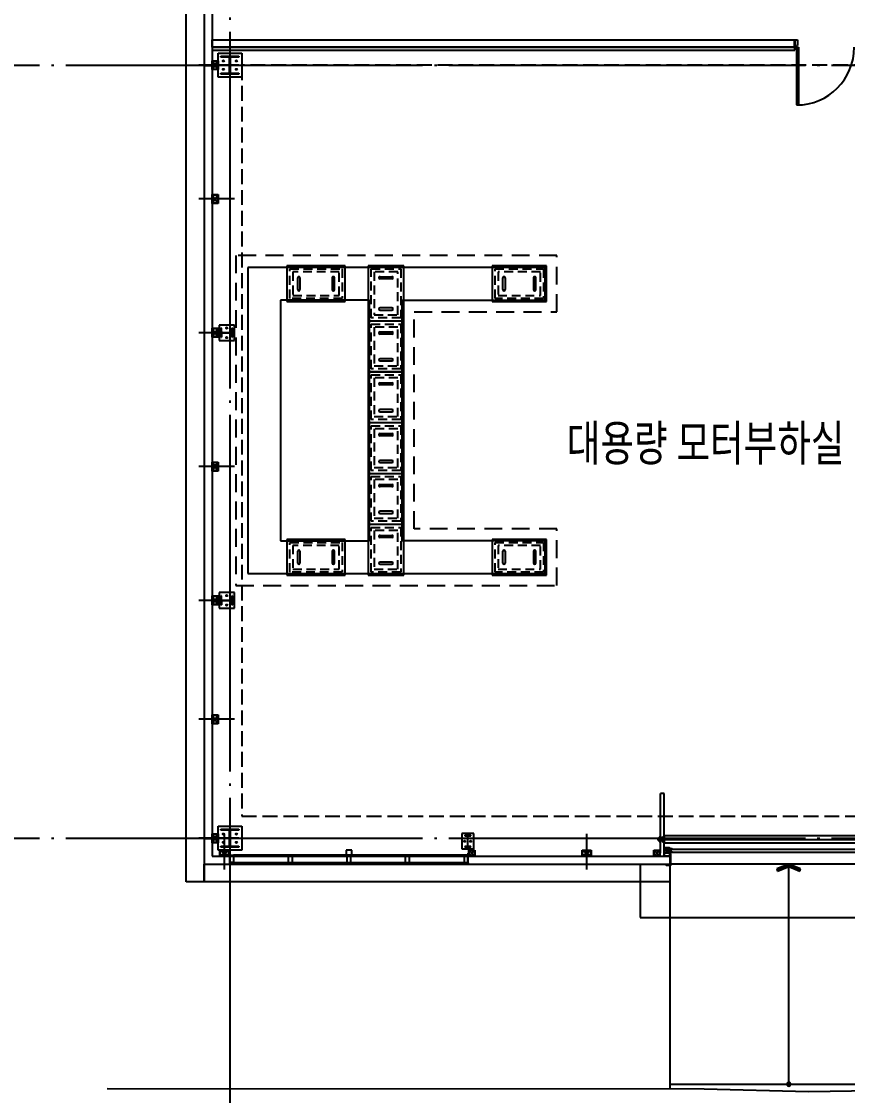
# Model space of a CAD drawing. Header units: millimetres. Extents: x -168200 to 672800, y -7409 to 118800.
# Drawn here: x 37994 to 51888, y 38573 to 56634 of the extents above; entities that cross this region are included whole.
import ezdxf
from ezdxf.enums import TextEntityAlignment as Align

# ---------------------------------------------------------------- set-up
doc = ezdxf.new("R2010")
doc.units = ezdxf.units.MM
doc.header["$LTSCALE"] = 200
for name, pattern in [('CEN-GAUN', [32.2, 30, -1, 0.2, -1]), ('CENTER', [50.8, 31.75, -6.35, 6.35, -6.35]), ('DASH', [0.35, 0.25, -0.1]), ('HID', [2.3, 1.5, -0.8]), ('HIDDEN', [0.375, 0.25, -0.125])]:
    doc.linetypes.add(name, pattern=pattern)
for name, color, linetype in [('1 BA', 9, 'Continuous'), ('1 CEN', 15, 'CEN-GAUN'), ('1 RM', 8, 'Continuous')]:
    doc.layers.add(name, color=color, linetype=linetype)
doc.styles.add('스타일1', font='malgun.ttf')

msp = doc.modelspace()

# ---------------------------------------------------------------- linework, layer by layer
at = {"layer": '1 BA'}
for p, q in [((41200, 86200), (41200, 42600)), ((40765, 42165.2), (40765, 69400)), ((41065, 69400), (41065, 42165.2)), ((41065, 60150), (41065, 42465)), ((41200, 60150), (41200, 42600)), ((41200, 56200), (41200, 56325)), ((41200, 56325), (51000, 56325)), ((41200, 56262.5), (41204, 56262.5)), ((41204, 56262.5), (41200, 56262.5)), ((51000, 56200), (41200, 56200)), ((50996, 56321), (41204, 56321)), ((41204, 56321), (41204, 56262.5)), ((41204, 56262.5), (41204, 56204)), ((41204, 56204), (50996, 56204)), ((50996, 56204), (50996, 56321)), ((51000, 56325), (51000, 56200)), ((51000, 56325), (51045, 56325)), ((51000, 56200), (51000, 56325)), ((51030, 56200), (51000, 56200)), ((51000, 56150), (51000, 56200)), ((51045, 56230), (51030, 56230)), ((51030, 56230), (51030, 56200)), ((51030, 56200), (51030, 55230)), ((51030, 56200), (51065, 56200)), ((51045, 56325), (51045, 56325)), ((51045, 56325), (51045, 56325)), ((51045, 56325), (51045, 56230)), ((51065, 56200), (51065, 55230)), ((41200, 56150), (51000, 56150)), ((41300, 56100), (41700, 56100)), ((41300, 55700), (41300, 56100)), ((41350, 56035), (41350, 56050)), ((41350, 56050), (41650, 56050)), ((41477, 56035), (41350, 56035)), ((41495, 55783), (41495, 56017)), ((41505, 56017), (41505, 55783)), ((41650, 56035), (41523, 56035)), ((41650, 56050), (41650, 56035)), ((41700, 56100), (41700, 55700)), ((41575, 55900), (40975, 55900)), ((41565, 55900), (40975, 55900)), ((41065, 55907.5), (41200, 55907.5)), ((41065, 55892.5), (41200, 55892.5)), ((41200, 55975), (41300, 55975)), ((41200, 55825), (41200, 55975)), ((41300, 55825), (41200, 55825)), ((41204, 55829), (41296, 55971)), ((41204, 55971), (41296, 55829)), ((41204, 55971), (41296, 55971)), ((41204, 55829), (41204, 55971)), ((41296, 55829), (41204, 55829)), ((41296, 55971), (41296, 55829)), ((41300, 55975), (41300, 55825)), ((41350, 55906), (41495, 55906)), ((41350, 55894), (41350, 55906)), ((41495, 55894), (41350, 55894)), ((41495, 55906), (41495, 55894)), ((41505, 55906), (41650, 55906)), ((41505, 55894), (41505, 55906)), ((41650, 55894), (41505, 55894)), ((41650, 55906), (41650, 55894)), ((41700, 55700), (41300, 55700)), ((41350, 55750), (41350, 55765)), ((41350, 55765), (41477, 55765)), ((41650, 55750), (41350, 55750)), ((41523, 55765), (41650, 55765)), ((41650, 55765), (41650, 55750)), ((51065, 55230), (51030, 55230)), ((41575, 53650), (40975, 53650)), ((41200, 53725), (41300, 53725)), ((41200, 53575), (41200, 53725)), ((41204, 53579), (41296, 53721)), ((41204, 53721), (41296, 53579)), ((41204, 53721), (41296, 53721)), ((41204, 53579), (41204, 53721)), ((41296, 53721), (41296, 53579)), ((41300, 53725), (41300, 53575)), ((41300, 53575), (41200, 53575)), ((41296, 53579), (41204, 53579)), ((46800, 52500), (41800, 52500)), ((41800, 52500), (41800, 47350)), ((43440, 52525), (42460, 52525)), ((42460, 52525), (42460, 51925)), ((43440, 51925), (43440, 52525)), ((43825, 52525), (43825, 51600)), ((44425, 52525), (43825, 52525)), ((44425, 51600), (44425, 52525)), ((46825, 52525), (45910, 52525)), ((45910, 52525), (45910, 51925)), ((46800, 51950), (46800, 52500)), ((46825, 51925), (46825, 52525)), ((42642, 52125), (42642, 52325)), ((42678, 52325), (42678, 52125)), ((43222, 52325), (43222, 52125)), ((43258, 52125), (43258, 52325)), ((44025, 52343), (44225, 52343)), ((44225, 52307), (44025, 52307)), ((46092, 52125), (46092, 52325)), ((46128, 52325), (46128, 52125)), ((46607, 52325), (46607, 52125)), ((46643, 52125), (46643, 52325)), ((43850, 51950), (42350, 51950)), ((42350, 51950), (42350, 47900)), ((42460, 51925), (43440, 51925)), ((43850, 47900), (43850, 51950)), ((44400, 47900), (44400, 51950)), ((44400, 51950), (46800, 51950)), ((45910, 51925), (46825, 51925)), ((44225, 51818), (44025, 51818)), ((44025, 51782), (44225, 51782)), ((41200, 51475), (41300, 51475)), ((41200, 51325), (41200, 51475)), ((41300, 51475), (41300, 51325)), ((41577, 51530), (41317, 51530)), ((41317, 51530), (41317, 51270)), ((41359, 51475), (41350, 51475)), ((41350, 51475), (41350, 51325)), ((41359, 51416), (41359, 51475)), ((41535, 51416), (41535, 51475)), ((41544, 51475), (41535, 51475)), ((41544, 51325), (41544, 51475)), ((41577, 51270), (41577, 51530)), ((43825, 51600), (44425, 51600)), ((43825, 51595), (43825, 50745)), ((44425, 51595), (43825, 51595)), ((44425, 50745), (44425, 51595)), ((41575, 51400), (40975, 51400)), ((41300, 51325), (41200, 51325)), ((41204, 51329), (41296, 51471)), ((41204, 51471), (41296, 51329)), ((41204, 51471), (41296, 51471)), ((41204, 51329), (41204, 51471)), ((41296, 51329), (41204, 51329)), ((41296, 51471), (41296, 51329)), ((41350, 51325), (41359, 51325)), ((41359, 51384), (41359, 51325)), ((41372, 51403), (41522, 51403)), ((41372, 51397), (41522, 51397)), ((41535, 51384), (41535, 51325)), ((41535, 51325), (41544, 51325)), ((44025, 51413), (44225, 51413)), ((44225, 51377), (44025, 51377)), ((41317, 51270), (41577, 51270)), ((44225, 50963), (44025, 50963)), ((44025, 50927), (44225, 50927)), ((43825, 50745), (44425, 50745)), ((43825, 50740), (43825, 49890)), ((44425, 50740), (43825, 50740)), ((44425, 49890), (44425, 50740)), ((44025, 50558), (44225, 50558)), ((44225, 50522), (44025, 50522)), ((44225, 50108), (44025, 50108)), ((44025, 50072), (44225, 50072)), ((43825, 49890), (44425, 49890)), ((43825, 49885), (43825, 49035)), ((44425, 49885), (43825, 49885)), ((44425, 49035), (44425, 49885)), ((44025, 49703), (44225, 49703)), ((44225, 49667), (44025, 49667)), ((41575, 49150), (40975, 49150)), ((41200, 49225), (41300, 49225)), ((41200, 49075), (41200, 49225)), ((41204, 49079), (41296, 49221)), ((41204, 49221), (41296, 49079)), ((41204, 49221), (41296, 49221)), ((41204, 49079), (41204, 49221)), ((41296, 49221), (41296, 49079)), ((41300, 49225), (41300, 49075)), ((44225, 49253), (44025, 49253)), ((44025, 49217), (44225, 49217)), ((41300, 49075), (41200, 49075)), ((41296, 49079), (41204, 49079)), ((43825, 49035), (44425, 49035)), ((43825, 49030), (43825, 48180)), ((44425, 49030), (43825, 49030)), ((44425, 48180), (44425, 49030)), ((44025, 48848), (44225, 48848)), ((44225, 48812), (44025, 48812)), ((44225, 48398), (44025, 48398)), ((44025, 48362), (44225, 48362)), ((43825, 48180), (44425, 48180)), ((43825, 48175), (43825, 47325)), ((44425, 48175), (43825, 48175)), ((44425, 47325), (44425, 48175)), ((42350, 47900), (43850, 47900)), ((43440, 47925), (42460, 47925)), ((42460, 47925), (42460, 47325)), ((43440, 47325), (43440, 47925)), ((44025, 47993), (44225, 47993)), ((44225, 47957), (44025, 47957)), ((46800, 47900), (44400, 47900)), ((46825, 47925), (45910, 47925)), ((45910, 47925), (45910, 47325)), ((46800, 47350), (46800, 47900)), ((46825, 47325), (46825, 47925)), ((42642, 47525), (42642, 47725)), ((42678, 47725), (42678, 47525)), ((43222, 47725), (43222, 47525)), ((43258, 47525), (43258, 47725)), ((46092, 47525), (46092, 47725)), ((46128, 47725), (46128, 47525)), ((46607, 47725), (46607, 47525)), ((46643, 47525), (46643, 47725)), ((44225, 47543), (44025, 47543)), ((44025, 47507), (44225, 47507)), ((41800, 47350), (46800, 47350)), ((42460, 47325), (43440, 47325)), ((43825, 47325), (44425, 47325)), ((45910, 47325), (46825, 47325)), ((41200, 46975), (41300, 46975)), ((41200, 46825), (41200, 46975)), ((41204, 46829), (41296, 46971)), ((41204, 46971), (41296, 46829)), ((41204, 46971), (41296, 46971)), ((41204, 46829), (41204, 46971)), ((41296, 46971), (41296, 46829)), ((41300, 46975), (41300, 46825)), ((41577, 47030), (41317, 47030)), ((41317, 47030), (41317, 46770)), ((41359, 46975), (41350, 46975)), ((41350, 46975), (41350, 46825)), ((41359, 46916), (41359, 46975)), ((41535, 46916), (41535, 46975)), ((41544, 46975), (41535, 46975)), ((41544, 46825), (41544, 46975)), ((41577, 46770), (41577, 47030)), ((41575, 46900), (40975, 46900)), ((41300, 46825), (41200, 46825)), ((41296, 46829), (41204, 46829)), ((41350, 46825), (41359, 46825)), ((41359, 46884), (41359, 46825)), ((41372, 46903), (41522, 46903)), ((41372, 46897), (41522, 46897)), ((41535, 46884), (41535, 46825)), ((41535, 46825), (41544, 46825)), ((41317, 46770), (41577, 46770)), ((41200, 44975), (41300, 44975)), ((41200, 44825), (41200, 44975)), ((41300, 44975), (41300, 44825)), ((41575, 44900), (40975, 44900)), ((41300, 44825), (41200, 44825)), ((41204, 44829), (41296, 44971)), ((41204, 44971), (41296, 44829)), ((41204, 44971), (41296, 44971)), ((41204, 44829), (41204, 44971)), ((41296, 44829), (41204, 44829)), ((41296, 44971), (41296, 44829)), ((41300, 43100), (41700, 43100)), ((41300, 42700), (41300, 43100)), ((41350, 43035), (41350, 43050)), ((41350, 43050), (41650, 43050)), ((41477, 43035), (41350, 43035)), ((41495, 42783), (41495, 43017)), ((41505, 43017), (41505, 42783)), ((41650, 43035), (41523, 43035)), ((41650, 43050), (41650, 43035)), ((41700, 43100), (41700, 42700)), ((41575, 42900), (40975, 42900)), ((41565, 42900), (40975, 42900)), ((41065, 42907.5), (41200, 42907.5)), ((41065, 42892.5), (41200, 42892.5)), ((41200, 42975), (41300, 42975)), ((41200, 42825), (41200, 42975)), ((41300, 42825), (41200, 42825)), ((41204, 42829), (41296, 42971)), ((41204, 42971), (41296, 42829)), ((41204, 42971), (41296, 42971)), ((41204, 42829), (41204, 42971)), ((41296, 42829), (41204, 42829)), ((41296, 42971), (41296, 42829)), ((41300, 42975), (41300, 42825)), ((41350, 42906), (41495, 42906)), ((41350, 42894), (41350, 42906)), ((41495, 42894), (41350, 42894)), ((41405, 42975), (41405, 42375)), ((41495, 42906), (41495, 42894)), ((41505, 42906), (41650, 42906)), ((41505, 42894), (41505, 42906)), ((41650, 42894), (41505, 42894)), ((41650, 42906), (41650, 42894)), ((45600, 42980), (45400, 42980)), ((45400, 42980), (45400, 42720)), ((45550, 42950), (45450, 42950)), ((45450, 42950), (45450, 42941)), ((45450, 42941), (45484, 42941)), ((45497, 42928), (45497, 42772)), ((45503, 42772), (45503, 42928)), ((45516, 42941), (45550, 42941)), ((45550, 42941), (45550, 42950)), ((45600, 42720), (45600, 42980)), ((47500, 42975), (47500, 42375)), ((41700, 42700), (41300, 42700)), ((41330, 42600), (41330, 42700)), ((41330, 42700), (41480, 42700)), ((41476, 42604), (41334, 42696)), ((41334, 42604), (41476, 42696)), ((41334, 42604), (41334, 42696)), ((41334, 42696), (41476, 42696)), ((41350, 42750), (41350, 42765)), ((41350, 42765), (41477, 42765)), ((41650, 42750), (41350, 42750)), ((41476, 42696), (41476, 42604)), ((41480, 42700), (41480, 42600)), ((41523, 42765), (41650, 42765)), ((41650, 42765), (41650, 42750)), ((43553, 42700), (43453, 42700)), ((43453, 42700), (43453, 42600)), ((43553, 42600), (43553, 42700)), ((45400, 42720), (45600, 42720)), ((45484, 42759), (45450, 42759)), ((45450, 42759), (45450, 42750)), ((45450, 42750), (45550, 42750)), ((45510, 42600), (45510, 42650)), ((45550, 42759), (45516, 42759)), ((45520, 42600), (45520, 42700)), ((45520, 42700), (45620, 42700)), ((45524, 42696), (45616, 42604)), ((45616, 42696), (45524, 42604)), ((45524, 42604), (45524, 42696)), ((45524, 42696), (45616, 42696)), ((45550, 42750), (45550, 42759)), ((45616, 42696), (45616, 42604)), ((45620, 42700), (45620, 42600)), ((47425, 42600), (47425, 42700)), ((47425, 42700), (47575, 42700)), ((47571, 42604), (47429, 42696)), ((47429, 42604), (47571, 42696)), ((47429, 42604), (47429, 42696)), ((47429, 42696), (47571, 42696)), ((47571, 42696), (47571, 42604)), ((47575, 42700), (47575, 42600)), ((48630, 42600), (48630, 42700)), ((48630, 42700), (48730, 42700)), ((48634, 42696), (48726, 42604)), ((48726, 42696), (48634, 42604)), ((48634, 42604), (48634, 42696)), ((48634, 42696), (48726, 42696)), ((48726, 42696), (48726, 42604)), ((48730, 42700), (48730, 42600)), ((48816.3, 42733, 36.6), (48816.3, 42709.6, 36.6)), ((48816.3, 42732.4, 36.6), (48816.3, 42733, 36.6)), ((48816.3, 42729.1, 36.6), (48816.3, 42729.6, 36.6)), ((48816.3, 42713.5, 36.6), (48816.3, 42712.9, 36.6)), ((48816.3, 42710.1, 36.6), (48816.3, 42709.6, 36.6)), ((48816.5, 42732.2, 36.6), (48818.1, 42732.2, 36.6)), ((48816.5, 42729.8, 36.6), (48818.1, 42729.8, 36.6)), ((48816.5, 42712.7, 36.6), (48818.1, 42712.7, 36.6)), ((48816.5, 42710.3, 36.6), (48818.1, 42710.3, 36.6)), ((48816.6, 42733.3, 36.6), (48821, 42733.3, 36.6)), ((48821, 42728.8, 36.6), (48816.6, 42728.8, 36.6)), ((48821, 42713.8, 36.6), (48816.6, 42713.8, 36.6)), ((48816.6, 42709.3, 36.6), (48821, 42709.3, 36.6)), ((48819.5, 42732.2, 36.6), (48821.1, 42732.2, 36.6)), ((48819.5, 42729.8, 36.6), (48821.1, 42729.8, 36.6)), ((48819.5, 42712.7, 36.6), (48821.1, 42712.7, 36.6)), ((48819.5, 42710.3, 36.6), (48821.1, 42710.3, 36.6)), ((48821.3, 42709.6, 36.6), (48821.3, 42733, 36.6)), ((48821.3, 42733, 36.6), (48821.3, 42732.4, 36.6)), ((48821.3, 42729.6, 36.6), (48821.3, 42729.1, 36.6)), ((48821.3, 42712.9, 36.6), (48821.3, 42713.5, 36.6)), ((48821.3, 42709.6, 36.6), (48821.3, 42710.1, 36.6)), ((48858, 42680.6, 36.6), (48858, 42704, 36.6)), ((48858, 42704, 36.6), (48858, 42703.4, 36.6)), ((48858, 42700.6, 36.6), (48858, 42700.1, 36.6)), ((48858, 42683.9, 36.6), (48858, 42684.5, 36.6)), ((48858, 42680.6, 36.6), (48858, 42681.1, 36.6)), ((48859.8, 42703.2, 36.6), (48858.2, 42703.2, 36.6)), ((48859.8, 42700.8, 36.6), (48858.2, 42700.8, 36.6)), ((48859.8, 42683.7, 36.6), (48858.2, 42683.7, 36.6)), ((48859.8, 42681.3, 36.6), (48858.2, 42681.3, 36.6)), ((48862.7, 42704.3, 36.6), (48858.3, 42704.3, 36.6)), ((48858.3, 42699.8, 36.6), (48862.7, 42699.8, 36.6)), ((48858.3, 42684.8, 36.6), (48862.7, 42684.8, 36.6)), ((48862.7, 42680.3, 36.6), (48858.3, 42680.3, 36.6)), ((48862.8, 42703.2, 36.6), (48861.2, 42703.2, 36.6)), ((48862.8, 42700.8, 36.6), (48861.2, 42700.8, 36.6)), ((48862.8, 42683.7, 36.6), (48861.2, 42683.7, 36.6)), ((48862.8, 42681.3, 36.6), (48861.2, 42681.3, 36.6)), ((48863, 42704, 36.6), (48863, 42680.6, 36.6)), ((48863, 42703.4, 36.6), (48863, 42704, 36.6)), ((48863, 42700.1, 36.6), (48863, 42700.6, 36.6)), ((48863, 42684.5, 36.6), (48863, 42683.9, 36.6)), ((48863, 42681.1, 36.6), (48863, 42680.6, 36.6)), ((48869.5, 42704, 36.6), (48869.5, 42680.6, 36.6)), ((48869.5, 42703.4, 36.6), (48869.5, 42704, 36.6)), ((48869.5, 42700.1, 36.6), (48869.5, 42700.6, 36.6)), ((48869.5, 42684.5, 36.6), (48869.5, 42683.9, 36.6)), ((48869.5, 42681.1, 36.6), (48869.5, 42680.6, 36.6)), ((48869.7, 42703.2, 36.6), (48871.3, 42703.2, 36.6)), ((48869.7, 42700.8, 36.6), (48871.3, 42700.8, 36.6)), ((48869.7, 42683.7, 36.6), (48871.3, 42683.7, 36.6)), ((48869.7, 42681.3, 36.6), (48871.3, 42681.3, 36.6)), ((48869.8, 42704.3, 36.6), (48874.2, 42704.3, 36.6)), ((48874.2, 42699.8, 36.6), (48869.8, 42699.8, 36.6)), ((48874.2, 42684.8, 36.6), (48869.8, 42684.8, 36.6)), ((48869.8, 42680.3, 36.6), (48874.2, 42680.3, 36.6)), ((48872.7, 42703.2, 36.6), (48874.3, 42703.2, 36.6)), ((48872.7, 42700.8, 36.6), (48874.3, 42700.8, 36.6)), ((48872.7, 42683.7, 36.6), (48874.3, 42683.7, 36.6)), ((48872.7, 42681.3, 36.6), (48874.3, 42681.3, 36.6)), ((48874.5, 42680.6, 36.6), (48874.5, 42704, 36.6)), ((48874.5, 42704, 36.6), (48874.5, 42703.4, 36.6)), ((48874.5, 42700.6, 36.6), (48874.5, 42700.1, 36.6)), ((48874.5, 42683.9, 36.6), (48874.5, 42684.5, 36.6)), ((48874.5, 42680.6, 36.6), (48874.5, 42681.1, 36.6)), ((41065, 42465.2), (48900, 42465.2)), ((41065, 42165.2), (41065, 42465.2)), ((41065, 42465), (41500, 42465)), ((41200, 42600), (41500, 42600)), ((41200, 42600), (48610, 42600)), ((41480, 42600), (41330, 42600)), ((41476, 42604), (41334, 42604)), ((41500, 42615), (41560, 42615)), ((41500, 42465), (41500, 42615)), ((41500, 42600), (41500, 42465)), ((41560, 42489), (41500, 42489)), ((41530, 42465), (41500, 42465)), ((41530, 42489), (41530, 42465)), ((41560, 42615), (41560, 42489)), ((42485, 42614.4), (42545, 42614.4)), ((42485, 42488.4), (42485, 42614.4)), ((42545, 42488.4), (42485, 42488.4)), ((42515, 42488.4), (42515, 42464.4)), ((42545, 42614.4), (42545, 42488.4)), ((43453, 42600), (43553, 42600)), ((43470, 42614.4), (43530, 42614.4)), ((43470, 42488.4), (43470, 42614.4)), ((43530, 42488.4), (43470, 42488.4)), ((43500, 42488.4), (43500, 42464.4)), ((43530, 42614.4), (43530, 42488.4)), ((44455, 42614.4), (44515, 42614.4)), ((44455, 42488.4), (44455, 42614.4)), ((44515, 42488.4), (44455, 42488.4)), ((44485, 42488.4), (44485, 42464.4)), ((44515, 42614.4), (44515, 42488.4)), ((45440, 42615), (45440, 42489)), ((45500, 42615), (45440, 42615)), ((45440, 42489), (45500, 42489)), ((45470, 42489), (45470, 42465)), ((45470, 42465), (45500, 42465)), ((45500, 42465), (45500, 42615)), ((45500, 42600), (48900, 42600)), ((45500, 42600), (45500, 42465)), ((45500, 42465), (45500, 42600)), ((45500, 42465), (48900, 42465)), ((45510, 42465), (45510, 42600)), ((45620, 42600), (45520, 42600)), ((45616, 42604), (45524, 42604)), ((47575, 42600), (47425, 42600)), ((47571, 42604), (47429, 42604)), ((48730, 42600), (48630, 42600)), ((48726, 42604), (48634, 42604)), ((48900, 42600), (48900, 42465)), ((48900, 42465.2), (48900, 42165.2)), ((52900, 42465), (48900, 42465)), ((48900, 42465), (48900, 38765)), ((50897.9, 42465), (50697.9, 42385)), ((50900, 38731.7), (50897.9, 42465)), ((51097.9, 42385), (50897.9, 42465)), ((50697.9, 42385), (50712.8, 42347.9)), ((50712.8, 42347.9), (50897.9, 42421.9)), ((50897.9, 42421.9), (51083, 42347.9)), ((51083, 42347.9), (51097.9, 42385)), ((41065, 42165.2), (40765, 42165.2)), ((48900, 42165.2), (41065, 42165.2)), ((48900, 38882.8), (48900, 38682.8)), ((49476.9, 38682.8), (39437.5, 38683.4)), ((48900, 38765), (52900, 38765)), ((51229.9, 38636.4), (49476.9, 38682.8)), ((57648.5, 38724.4), (51229.9, 38636.4))]:
    msp.add_line(p, q, dxfattribs=at)
at = {"layer": '1 BA', "linetype": 'DASH', "ltscale": 5}
for p, q in [((58193.9, 55900), (41700, 55900)), ((41700, 55900), (41700, 43269)), ((41700, 43269), (58193.9, 43269))]:
    msp.add_line(p, q, dxfattribs=at)
at = {"layer": '1 BA', "linetype": 'HID'}
for p, q in [((47000, 52700), (41600, 52700)), ((41600, 52700), (41600, 47150)), ((47000, 51750), (47000, 52700)), ((44600, 48100), (44600, 51750)), ((44600, 51750), (47000, 51750)), ((47000, 48100), (44600, 48100)), ((47000, 47150), (47000, 48100)), ((41600, 47150), (47000, 47150))]:
    msp.add_line(p, q, dxfattribs=at)
at = {"layer": '1 BA', "linetype": 'HID', "ltscale": 0.5}
for p, q in [((42510, 52475), (43390, 52475)), ((42510, 51975), (42510, 52475)), ((43340, 52425), (42560, 52425)), ((42560, 52425), (42560, 52025)), ((43340, 52025), (43340, 52425)), ((43390, 52475), (43390, 51975)), ((43875, 51650), (43875, 52475)), ((43875, 52475), (44375, 52475)), ((43925, 52425), (43925, 51700)), ((44325, 52425), (43925, 52425)), ((44325, 51700), (44325, 52425)), ((44375, 52475), (44375, 51650)), ((45960, 52475), (46775, 52475)), ((45960, 51975), (45960, 52475)), ((46725, 52425), (46010, 52425)), ((46010, 52425), (46010, 52025)), ((46725, 52025), (46725, 52425)), ((46775, 52475), (46775, 51975)), ((42560, 52025), (43340, 52025)), ((46010, 52025), (46725, 52025)), ((43390, 51975), (42510, 51975)), ((46775, 51975), (45960, 51975)), ((43925, 51700), (44325, 51700)), ((44375, 51650), (43875, 51650)), ((43875, 50795), (43875, 51545)), ((43875, 51545), (44375, 51545)), ((43925, 51495), (43925, 50845)), ((44325, 51495), (43925, 51495)), ((44325, 50845), (44325, 51495)), ((44375, 51545), (44375, 50795)), ((44375, 50795), (43875, 50795)), ((43925, 50845), (44325, 50845)), ((43875, 49940), (43875, 50690)), ((43875, 50690), (44375, 50690)), ((43925, 50640), (43925, 49990)), ((44325, 50640), (43925, 50640)), ((44325, 49990), (44325, 50640)), ((44375, 50690), (44375, 49940)), ((44375, 49940), (43875, 49940)), ((43925, 49990), (44325, 49990)), ((43875, 49085), (43875, 49835)), ((43875, 49835), (44375, 49835)), ((43925, 49785), (43925, 49135)), ((44325, 49785), (43925, 49785)), ((44325, 49135), (44325, 49785)), ((44375, 49835), (44375, 49085)), ((43925, 49135), (44325, 49135)), ((44375, 49085), (43875, 49085)), ((43875, 48230), (43875, 48980)), ((43875, 48980), (44375, 48980)), ((44375, 48980), (44375, 48230)), ((43925, 48930), (43925, 48280)), ((44325, 48930), (43925, 48930)), ((44325, 48280), (44325, 48930)), ((44375, 48230), (43875, 48230)), ((43925, 48280), (44325, 48280)), ((43875, 47375), (43875, 48125)), ((43875, 48125), (44375, 48125)), ((43925, 48075), (43925, 47425)), ((44325, 48075), (43925, 48075)), ((44325, 47425), (44325, 48075)), ((44375, 48125), (44375, 47375)), ((42510, 47875), (43390, 47875)), ((42510, 47375), (42510, 47875)), ((43390, 47875), (43390, 47375)), ((45960, 47875), (46775, 47875)), ((45960, 47375), (45960, 47875)), ((46775, 47875), (46775, 47375)), ((43340, 47825), (42560, 47825)), ((42560, 47825), (42560, 47425)), ((43340, 47425), (43340, 47825)), ((46725, 47825), (46010, 47825)), ((46010, 47825), (46010, 47425)), ((46725, 47425), (46725, 47825)), ((43390, 47375), (42510, 47375)), ((42560, 47425), (43340, 47425)), ((44375, 47375), (43875, 47375)), ((43925, 47425), (44325, 47425)), ((46775, 47375), (45960, 47375)), ((46010, 47425), (46725, 47425))]:
    msp.add_line(p, q, dxfattribs=at)
at = {"layer": '1 BA', "transparency": 33554687}
for p, q in [((48744.3, 42650.5), (48744.3, 43650.5)), ((48804.3, 43650.5), (48744.3, 43650.5)), ((48804.3, 42650.5), (48804.3, 43650.5)), ((48704.5, 42892.7), (48705.5, 42893.7)), ((48704.5, 42869.7), (48704.5, 42892.7)), ((48705.5, 42868.7), (48704.5, 42869.7)), ((48807.2, 42893.7), (48705.5, 42893.7)), ((48705.5, 42868.7), (48705.5, 42893.7)), ((48807.2, 42868.7), (48705.5, 42868.7)), ((48708.6, 42865.7), (48708.6, 42896.7)), ((48708.6, 42896.7), (48717.3, 42896.7)), ((48708.6, 42865.7), (48717.3, 42865.7)), ((48717.3, 42850.6), (48717.3, 42911.7)), ((48727.7, 42915.8), (48719.9, 42914.7)), ((48727.7, 42846.6), (48719.9, 42847.7)), ((48730.3, 42836.7), (48730.3, 42925.7)), ((48730.3, 42918.8), (48730.3, 42925.7)), ((48733.3, 42928.7), (48744.3, 42928.7)), ((48733.3, 42833.7), (48744.3, 42833.7)), ((48744.3, 42833.7), (48744.3, 42928.7)), ((48771.2, 42913.2), (48773.1, 42923.2)), ((48771.2, 42913.2), (48773.1, 42923.2)), ((48771.2, 42913.2), (48771.2, 42849.1)), ((48771.2, 42913.2), (48781.2, 42913.2)), ((48771.2, 42849.1), (48781.2, 42849.1)), ((48771.2, 42849.1), (48773.1, 42839.2)), ((48771.2, 42849.1), (48773.1, 42839.2)), ((48773.1, 42923.2), (48779.2, 42923.2)), ((48773.1, 42839.2), (48779.2, 42839.2)), ((48781.2, 42913.2), (48779.2, 42923.2)), ((48781.2, 42849.1), (48779.2, 42839.2)), ((48781.2, 42913.2), (48781.2, 42849.1)), ((48784.2, 42904.2), (48781.2, 42907.2)), ((48784.2, 42858.2), (48781.2, 42855.2)), ((48784.2, 42904.2), (48784.2, 42858.2)), ((48784.2, 42904.2), (48804.2, 42904.2)), ((48784.2, 42858.2), (48804.2, 42858.2)), ((48804.2, 42904.2), (48806.2, 42902.2)), ((48804.2, 42858.2), (48804.2, 42904.2)), ((48804.2, 42858.2), (48806.2, 42860.2)), ((48806.2, 42860.2), (48806.2, 42902.2)), ((48807.2, 42824), (48807.2, 42938.3)), ((52992.9, 42938.3), (48807.2, 42938.3)), ((48807.2, 42824), (52992.9, 42824)), ((48800.1, 42646), (48800.1, 42604)), ((48802.1, 42646), (48802.1, 42604)), ((48896.1, 42650), (48804.1, 42650)), ((48896.1, 42648), (48804.1, 42648)), ((48813.8, 42728.3, 36.6), (48814.3, 42728.8, 36.6)), ((48813.8, 42714.3, 36.6), (48813.8, 42728.3, 36.6)), ((48814.3, 42713.8, 36.6), (48813.8, 42714.3, 36.6)), ((48815.3, 42728.8, 36.6), (48814.3, 42728.8, 36.6)), ((48814.3, 42713.8, 36.6), (48814.3, 42728.8, 36.6)), ((48815.3, 42713.8, 36.6), (48814.3, 42713.8, 36.6)), ((48815.3, 42727.8), (48815.3, 42729.8)), ((48815.3, 42729.8), (48816.3, 42729.8)), ((48815.3, 42713.8, 36.6), (48815.3, 42728.8, 36.6)), ((48816.3, 42727.8), (48815.3, 42727.8)), ((48816.3, 42714.8), (48815.3, 42714.8)), ((48815.3, 42714.8), (48815.3, 42712.8)), ((48815.3, 42712.8), (48816.3, 42712.8)), ((48816.3, 42729.8), (48816.3, 42727.8)), ((48816.3, 42709.6, 36.6), (48816.3, 42728.8, 36.6)), ((48821.3, 42728.8, 36.6), (48816.3, 42728.8, 36.6)), ((48816.3, 42712.8), (48816.3, 42714.8)), ((48821.3, 42713.8, 36.6), (48816.3, 42713.8, 36.6)), ((48821.3, 42729.3, 36.6), (48841, 42729.3, 36.6)), ((48821.3, 42713.3, 36.6), (48821.3, 42729.3, 36.6)), ((48821.3, 42713.3, 36.6), (48841, 42713.3, 36.6)), ((48827, 42689.3, 36.6), (48827, 42695.3, 36.6)), ((48855.5, 42696.3, 36.6), (48828, 42696.3, 36.6)), ((48855.5, 42688.3, 36.6), (48828, 42688.3, 36.6)), ((48832, 42699.3, 36.6), (48829, 42699.3, 36.6)), ((48829, 42696.3, 36.6), (48829, 42699.3, 36.6)), ((48829, 42685.3, 36.6), (48829, 42688.3, 36.6)), ((48832, 42685.3, 36.6), (48829, 42685.3, 36.6)), ((48832, 42696.3, 36.6), (48832, 42699.3, 36.6)), ((48832, 42685.3, 36.6), (48832, 42688.3, 36.6)), ((48841, 42735.3, 36.6), (48845.5, 42735.3, 36.6)), ((48841, 42735.3, 36.6), (48841, 42708.3, 36.6)), ((48841, 42728.3, 36.6), (48846.5, 42728.3, 36.6)), ((48841, 42714.3, 36.6), (48846.5, 42714.3, 36.6)), ((48845.5, 42735.3, 36.6), (48845.5, 42728.3, 36.6)), ((48845.5, 42714.3, 36.6), (48845.5, 42708.3, 36.6)), ((48846.5, 42728.3, 36.6), (48847, 42727.8, 36.6)), ((48846.5, 42714.3, 36.6), (48846.5, 42728.3, 36.6)), ((48846.5, 42714.3, 36.6), (48847, 42714.8, 36.6)), ((48847, 42727.8, 36.6), (48847, 42714.8, 36.6)), ((48878.5, 42705.8, 36.6), (48848, 42705.8, 36.6)), ((48878.5, 42701.3, 36.6), (48848, 42701.3, 36.6)), ((48856, 42685.3, 36.6), (48856, 42699.3, 36.6)), ((48857, 42699.8, 36.6), (48856.5, 42699.8, 36.6)), ((48857, 42684.8, 36.6), (48856.5, 42684.8, 36.6)), ((48857, 42721, 36.6), (48858, 42721, 36.6)), ((48857, 42721, 36.6), (48858, 42721, 36.6)), ((48857, 42721, 36.6), (48857, 42699.8, 36.6)), ((48857, 42704.3, 36.6), (48863, 42704.3, 36.6)), ((48858, 42700.8), (48857, 42700.8)), ((48857, 42700.8), (48857, 42698.8)), ((48857, 42698.8), (48858, 42698.8)), ((48857, 42685.8), (48858, 42685.8)), ((48857, 42683.8), (48857, 42685.8)), ((48857, 42663.5, 36.6), (48857, 42684.8, 36.6)), ((48858, 42683.8), (48857, 42683.8)), ((48857, 42680.3, 36.6), (48863, 42680.3, 36.6)), ((48857, 42663.5, 36.6), (48858, 42663.5, 36.6)), ((48857, 42663.5, 36.6), (48858, 42663.5, 36.6)), ((48858, 42721, 36.6), (48859, 42719, 36.6)), ((48858, 42704.3, 36.6), (48858, 42699.8, 36.6)), ((48858, 42698.8), (48858, 42700.8)), ((48873, 42699.8, 36.6), (48858, 42699.8, 36.6)), ((48873, 42699.8, 36.6), (48858, 42699.8, 36.6)), ((48858, 42685.8), (48858, 42683.8)), ((48858, 42680.3, 36.6), (48858, 42684.8, 36.6)), ((48873, 42684.8, 36.6), (48858, 42684.8, 36.6)), ((48858, 42663.5, 36.6), (48859, 42665.5, 36.6)), ((48859, 42719, 36.6), (48859, 42716, 36.6)), ((48873.5, 42716, 36.6), (48859, 42716, 36.6)), ((48859, 42665.5, 36.6), (48859, 42668.5, 36.6)), ((48873.5, 42668.5, 36.6), (48859, 42668.5, 36.6)), ((48863, 42701.8, 36.6), (48863, 42704.3, 36.6)), ((48868, 42701.8, 36.6), (48863, 42701.8, 36.6)), ((48863, 42682.7, 36.6), (48863, 42680.3, 36.6)), ((48868, 42682.7, 36.6), (48863, 42682.7, 36.6)), ((48875.5, 42704.3, 36.6), (48869.5, 42704.3, 36.6)), ((48869.5, 42701.8, 36.6), (48869.5, 42704.3, 36.6)), ((48869.5, 42682.7, 36.6), (48869.5, 42680.3, 36.6)), ((48875.5, 42680.3, 36.6), (48869.5, 42680.3, 36.6)), ((48874.5, 42721, 36.6), (48873.5, 42719, 36.6)), ((48873.5, 42719, 36.6), (48873.5, 42716, 36.6)), ((48873.5, 42665.5, 36.6), (48873.5, 42668.5, 36.6)), ((48874.5, 42663.5, 36.6), (48873.5, 42665.5, 36.6)), ((48911, 42699.8, 36.6), (48874, 42699.8, 36.6)), ((48911, 42684.8, 36.6), (48874, 42684.8, 36.6)), ((48875.5, 42721, 36.6), (48874.5, 42721, 36.6)), ((48874.5, 42704.3, 36.6), (48874.5, 42699.8, 36.6)), ((48874.5, 42698.8), (48874.5, 42700.8)), ((48874.5, 42700.8), (48875.5, 42700.8)), ((48875.5, 42698.8), (48874.5, 42698.8)), ((48875.5, 42685.8), (48874.5, 42685.8)), ((48874.5, 42685.8), (48874.5, 42683.8)), ((48874.5, 42680.3, 36.6), (48874.5, 42684.8, 36.6)), ((48874.5, 42683.8), (48875.5, 42683.8)), ((48875.5, 42663.5, 36.6), (48874.5, 42663.5, 36.6)), ((48875.5, 42721, 36.6), (48875.5, 42699.8, 36.6)), ((48875.5, 42700.8), (48875.5, 42698.8)), ((48875.5, 42683.8), (48875.5, 42685.8)), ((48875.5, 42663.5, 36.6), (48875.5, 42684.8, 36.6)), ((48876.5, 42699.8, 36.6), (48876.5, 42701.8, 36.6)), ((48908, 42699.9, 36.6), (48876.5, 42699.9, 36.6)), ((48876.5, 42682.8, 36.6), (48876.5, 42684.8, 36.6)), ((48908, 42684.7, 36.6), (48876.5, 42684.7, 36.6)), ((48883, 42702.8, 36.6), (48877.5, 42702.8, 36.6)), ((48883, 42681.8, 36.6), (48877.5, 42681.8, 36.6)), ((48883, 42717.3, 36.6), (48878.5, 42717.3, 36.6)), ((48883, 42717.3, 36.6), (48878.5, 42717.3, 36.6)), ((48878.5, 42667.3, 36.6), (48878.5, 42717.3, 36.6)), ((48878.5, 42667.3, 36.6), (48883, 42667.3, 36.6)), ((48878.5, 42667.3, 36.6), (48883, 42667.3, 36.6)), ((48879, 42699.9, 36.6), (48879, 42699.8, 36.6)), ((48879, 42684.8, 36.6), (48879, 42684.7, 36.6)), ((48883, 42692.3, 36.6), (48883, 42720.7, 36.6)), ((48883, 42667.3, 36.6), (48883, 42717.3, 36.6)), ((48883, 42667.3, 36.6), (48883, 42717.3, 36.6)), ((48907, 42703.8, 36.6), (48883, 42703.8, 36.6)), ((48883, 42692.2, 36.6), (48883, 42692.3, 36.6)), ((48883, 42692.3, 36.6), (48883, 42692.3, 36.6)), ((48883, 42663.5, 36.6), (48883, 42692.2, 36.6)), ((48907, 42680.8, 36.6), (48883, 42680.8, 36.6)), ((48883.3, 42721, 36.6), (48940.9, 42721, 36.6)), ((48940.9, 42663.5, 36.6), (48883.3, 42663.5, 36.6)), ((48941, 42719, 36.6), (48885, 42719, 36.6)), ((48885, 42719, 36.6), (48885, 42697.8, 36.6)), ((48885, 42697.8, 36.6), (48888, 42697.8, 36.6)), ((48888, 42686.8, 36.6), (48885, 42686.8, 36.6)), ((48885, 42686.8, 36.6), (48885, 42665.5, 36.6)), ((48885, 42665.5, 36.6), (48941, 42665.5, 36.6)), ((48888, 42697.8, 36.6), (48888, 42686.8, 36.6)), ((48907.4, 42639.5), (48893.7, 42639.5)), ((48898.1, 42604), (48898.1, 42646)), ((48900.1, 42604), (48900.1, 42646)), ((48901.1, 42632.1), (48901.1, 42646.8)), ((48913.3, 42630.1), (48903.1, 42630.1)), ((48908, 42699.8, 36.6), (48908, 42702.8, 36.6)), ((48908, 42681.8, 36.6), (48908, 42684.8, 36.6)), ((48911, 42698.8), (48911, 42700.8)), ((48911, 42700.8), (48912, 42700.8)), ((48911, 42684.8, 36.6), (48911, 42699.8, 36.6)), ((48912, 42698.8), (48911, 42698.8)), ((48912, 42685.8), (48911, 42685.8)), ((48911, 42685.8), (48911, 42683.8)), ((48911, 42683.8), (48912, 42683.8)), ((48912, 42700.8), (48912, 42698.8)), ((48912, 42684.8, 36.6), (48912, 42699.8, 36.6)), ((48914, 42699.8, 36.6), (48912, 42699.8, 36.6)), ((48912, 42683.8), (48912, 42685.8)), ((48914, 42684.8, 36.6), (48912, 42684.8, 36.6)), ((48914, 42699.8, 36.6), (48914, 42684.8, 36.6)), ((48915, 42698.8, 36.6), (48914, 42699.8, 36.6)), ((48914, 42684.8, 36.6), (48915, 42685.8, 36.6)), ((48915, 42685.8, 36.6), (48915, 42698.8, 36.6)), ((48915.3, 42450.4), (48915.3, 42628.1)), ((48941, 42721, 36.6), (48945.8, 42719.1, 36.6)), ((48941, 42717.8, 36.6), (48941, 42719, 36.6)), ((48941, 42665.5, 36.6), (48941, 42666.7, 36.6)), ((48945.8, 42665.4, 36.6), (48941, 42663.5, 36.6)), ((48945.7, 42717.5, 36.6), (48941.3, 42717.5, 36.6)), ((48941.3, 42667, 36.6), (48945.7, 42667, 36.6)), ((48946, 42718.8, 36.6), (48946, 42717.8, 36.6)), ((48946, 42666.7, 36.6), (48946, 42665.7, 36.6)), ((48804.1, 42602), (48896.1, 42602)), ((48804.1, 42600), (48896.1, 42600)), ((48817.6, 42463.9), (48836.7, 42463.9)), ((48827.1, 42456.4), (48827.1, 42471.8)), ((48838.7, 42461.9), (48838.7, 42450.4)), ((48840.7, 42448.4), (48913.3, 42448.4))]:
    msp.add_line(p, q, dxfattribs=at)
at = {"layer": '1 BA', "linetype": 'CENTER', "transparency": 33554687}
for p, q in [((48692.8, 42881.2), (53210, 42881.2)), ((48792.6, 42855.3), (48792.6, 42870)), ((48926.2, 42692.3, 36.6), (48819.4, 42692.3, 36.6))]:
    msp.add_line(p, q, dxfattribs=at)
at = {"layer": '1 BA', "linetype": 'HIDDEN', "transparency": 33554687}
for p, q in [((48708.6, 42893.7), (48744.3, 42893.7)), ((48708.6, 42868.7), (48744.3, 42868.7)), ((48806.2, 42893.7), (48771.2, 42893.7)), ((48806.2, 42868.7), (48771.2, 42868.7)), ((48806.2, 42865.7), (48771.2, 42865.7)), ((48788.6, 42858.2), (48788.6, 42865.7)), ((48789.3, 42858.2), (48789.3, 42865.7)), ((48795.9, 42858.2), (48795.9, 42865.7)), ((48796.6, 42858.2), (48796.6, 42865.7))]:
    msp.add_line(p, q, dxfattribs=at)
at = {"layer": '1 BA', "linetype": 'CENTER', "ltscale": 0.5, "transparency": 33554687}
msp.add_line((48755.3, 42881.2), (48812, 42881.2), dxfattribs=at)
at = {"layer": '1 BA', "linetype": 'Continuous', "transparency": 33554687}
for p, q in [((48804.3, 42738.1), (48804.3, 42742.8)), ((48804.3, 42718.1), (48804.3, 42737.3)), ((48804.5, 42717.9), (48804.3, 42718.1)), ((48804.3, 42717.7), (48804.5, 42717.9)), ((48804.3, 42673.1), (48804.3, 42717.7)), ((48804.5, 42672.9), (48804.3, 42673.1)), ((48804.3, 42672.7), (48804.5, 42672.9)), ((48804.3, 42650.5), (48804.3, 42672.7)), ((48807.5, 42737.8), (48804.6, 42737.8)), ((48804.8, 42743.3), (48813.9, 42743.3)), ((48804.8, 42737.8), (48807.7, 42737.8)), ((48882.8, 42650), (48804.8, 42650)), ((48806.8, 42729.1), (48806.8, 42662.6)), ((48811.7, 42734.2), (48806.9, 42729.3)), ((48806.9, 42662.4), (48816.7, 42652.6)), ((48807.8, 42740), (48807.8, 42738.1)), ((48808, 42738.1), (48808, 42739.5)), ((48822, 42740.3), (48808.1, 42740.3)), ((48808.3, 42739.8), (48813.9, 42739.8)), ((48824.7, 42734.3), (48811.9, 42734.3)), ((48813.9, 42743.3), (48814.1, 42743.1)), ((48813.9, 42739.8), (48814.1, 42739.6)), ((48814.1, 42743.1), (48814.3, 42743.3)), ((48814.1, 42739.6), (48814.3, 42739.8)), ((48814.3, 42743.3), (48822, 42743.3)), ((48814.3, 42739.8), (48821.8, 42739.8)), ((48816.9, 42652.5), (48860, 42652.5)), ((48821.8, 42739.8), (48821.8, 42736.8)), ((48821.8, 42736.8), (48825, 42736.8)), ((48822, 42743.3), (48823.9, 42742.3)), ((48822, 42736.8), (48822, 42740.3)), ((48825, 42736.8), (48822, 42736.8)), ((48824.1, 42742.3), (48838.8, 42742.3)), ((48860, 42739.3), (48825, 42739.3)), ((48825, 42739.3), (48825, 42736.8)), ((48825, 42736.8), (48825, 42734.6)), ((48838.8, 42742.3), (48839.5, 42741.8)), ((48839.5, 42741.8), (48868.1, 42741.8)), ((48864, 42735.3), (48860, 42739.3)), ((48860, 42652.5), (48864, 42656.5)), ((48863, 42724), (48864, 42725)), ((48863, 42718), (48863, 42724)), ((48863, 42660.5), (48863, 42666.5)), ((48864, 42659.5), (48863, 42660.5)), ((48864, 42725), (48864, 42735.3)), ((48867, 42717), (48864, 42717)), ((48864, 42667.5), (48867, 42667.5)), ((48864, 42656.5), (48864, 42659.5)), ((48871, 42739.3), (48867, 42735.3)), ((48867, 42735.3), (48867, 42725)), ((48867, 42725), (48868, 42724)), ((48868, 42660.5), (48867, 42659.5)), ((48867, 42659.5), (48867, 42656.5)), ((48867, 42656.5), (48871, 42652.5)), ((48868, 42724), (48868, 42718)), ((48868, 42666.5), (48868, 42660.5)), ((48868.1, 42741.8), (48868.8, 42742.3)), ((48868.8, 42742.3), (48881.8, 42742.3)), ((48882.9, 42739.3), (48871, 42739.3)), ((48871, 42652.5), (48882.5, 42652.5)), ((48882.1, 42742.2), (48899.8, 42731.3)), ((48882.5, 42652.5), (48890.4, 42654.5)), ((48899.7, 42654.2), (48882.8, 42650)), ((48896.3, 42731.1), (48883.2, 42739.2)), ((48890.6, 42726.5), (48890.6, 42729.7)), ((48890.6, 42654.8), (48890.6, 42658)), ((48891.1, 42730.2), (48896, 42730.2)), ((48893.1, 42726), (48891.1, 42726)), ((48891.1, 42658.5), (48893.1, 42658.5)), ((48891.8, 42728.5), (48891.8, 42727.4)), ((48891.8, 42657.1), (48891.8, 42656)), ((48898.6, 42728.7), (48892, 42728.7)), ((48892, 42727.2), (48893.1, 42727.2)), ((48893.1, 42657.3), (48892, 42657.3)), ((48892, 42655.8), (48898.6, 42655.8)), ((48893.3, 42727), (48893.3, 42726.2)), ((48893.3, 42658.3), (48893.3, 42657.5)), ((48897.3, 42726.2), (48897.3, 42727)), ((48897.3, 42657.5), (48897.3, 42658.3)), ((48897.5, 42727.2), (48898.6, 42727.2)), ((48899.6, 42726), (48897.5, 42726)), ((48897.5, 42658.5), (48899.6, 42658.5)), ((48898.6, 42657.3), (48897.5, 42657.3)), ((48898.8, 42727.4), (48898.8, 42728.5)), ((48898.8, 42656), (48898.8, 42657.1)), ((48900.1, 42730.8), (48900.1, 42726.5)), ((48900.1, 42658), (48900.1, 42654.7))]:
    msp.add_line(p, q, dxfattribs=at)
at = {"layer": '1 BA', "ltscale": 2, "transparency": 33554687}
for p, q in [((48885, 42717.4, 36.6), (52915.1, 42717.4, 46.7)), ((48885, 42667, 51.3), (52915.1, 42667, 46.7))]:
    msp.add_line(p, q, dxfattribs=at)
at = {"layer": '1 BA', "linetype": 'Continuous', "ltscale": 2}
for p, q in [((41530, 42489), (45500, 42489)), ((41530, 42465), (45470, 42465))]:
    msp.add_line(p, q, dxfattribs=at)
at = {"layer": '1 BA', "linetype": 'Continuous'}
msp.add_line((45500, 42615), (41560, 42615), dxfattribs=at)
at = {"layer": '1 BA', "ltscale": 2}
for p, q in [((48400, 42465), (48400, 41565)), ((48400, 41565), (53400, 41565))]:
    msp.add_line(p, q, dxfattribs=at)
at = {"layer": '1 BA'}
for centre, radius in [((41085, 55900), 7.5), ((41390, 55970.5), 11), ((41390, 55829.5), 11), ((41610, 55970.5), 11), ((41610, 55829.5), 11), ((41447, 51480), 12), ((41447, 51320), 12), ((41447, 46980), 12), ((41447, 46820), 12), ((41085, 42900), 7.5), ((41390, 42970.5), 11), ((41390, 42829.5), 11), ((41610, 42970.5), 11), ((41610, 42829.5), 11), ((45450, 42850), 12), ((45550, 42850), 12), ((48818.8, 42731, 36.6), 1.37), ((48818.8, 42711.5, 36.6), 1.37), ((48860.5, 42702, 36.6), 1.37), ((48860.5, 42682.5, 36.6), 1.37), ((48872, 42702, 36.6), 1.37), ((48872, 42682.5, 36.6), 1.37), ((45505, 42478.3), 5)]:
    msp.add_circle(centre, radius, dxfattribs=at)
for centre, radius, start, end in [((51030, 56200), 970, 270, 0), ((41477, 56017), 18, 0, 90), ((41523, 56017), 18, 90, 180), ((41051.9, 55900), 15.1, 330.13717, 29.86283), ((41477, 55783), 18, 270, 0), ((41523, 55783), 18, 180, 270), ((42660, 52325), 18, 0, 180), ((43240, 52325), 18, 0, 180), ((44025, 52325), 18, 90, 270), ((44225, 52325), 18, 270, 90), ((46110, 52325), 18, 0, 180), ((46625, 52325), 18, 0, 180), ((42660, 52125), 18, 180, 0), ((43240, 52125), 18, 180, 0), ((46110, 52125), 18, 180, 0), ((46625, 52125), 18, 180, 0), ((44025, 51800), 18, 90, 270), ((44225, 51800), 18, 270, 90), ((41372, 51416), 13, 180, 270), ((41372, 51384), 13, 90, 180), ((41522, 51416), 13, 270, 0), ((41522, 51384), 13, 0, 90), ((44025, 51395), 18, 90, 270), ((44225, 51395), 18, 270, 90), ((44025, 50945), 18, 90, 270), ((44225, 50945), 18, 270, 90), ((44025, 50540), 18, 90, 270), ((44225, 50540), 18, 270, 90), ((44025, 50090), 18, 90, 270), ((44225, 50090), 18, 270, 90), ((44025, 49685), 18, 90, 270), ((44225, 49685), 18, 270, 90), ((44025, 49235), 18, 90, 270), ((44225, 49235), 18, 270, 90), ((44025, 48830), 18, 90, 270), ((44225, 48830), 18, 270, 90), ((44025, 48380), 18, 90, 270), ((44225, 48380), 18, 270, 90), ((44025, 47975), 18, 90, 270), ((44225, 47975), 18, 270, 90), ((42660, 47725), 18, 0, 180), ((43240, 47725), 18, 0, 180), ((46110, 47725), 18, 0, 180), ((46625, 47725), 18, 0, 180), ((42660, 47525), 18, 180, 0), ((43240, 47525), 18, 180, 0), ((44025, 47525), 18, 90, 270), ((44225, 47525), 18, 270, 90), ((46110, 47525), 18, 180, 0), ((46625, 47525), 18, 180, 0), ((41372, 46916), 13, 180, 270), ((41372, 46884), 13, 90, 180), ((41522, 46916), 13, 270, 0), ((41522, 46884), 13, 0, 90), ((41477, 43017), 18, 0, 90), ((41523, 43017), 18, 90, 180), ((41051.9, 42900), 15.1, 330.13717, 29.86283), ((45484, 42928), 13, 0.18413, 90.18413), ((45516, 42928), 13, 90.18413, 180.18413), ((41477, 42783), 18, 270, 0), ((41523, 42783), 18, 180, 270), ((45484, 42772), 13, 270.18413, 0.18413), ((45516, 42772), 13, 180.18413, 270.18413), ((48816.6, 42733, 36.6), 0.3, 90, 180), ((48816.5, 42732.4, 36.6), 0.2, 180, 270), ((48816.5, 42729.6, 36.6), 0.2, 90, 180), ((48816.6, 42729.1, 36.6), 0.3, 180, 270), ((48816.6, 42713.5, 36.6), 0.3, 90, 180), ((48816.5, 42712.9, 36.6), 0.2, 180, 270), ((48816.5, 42710.1, 36.6), 0.2, 90, 180), ((48816.6, 42709.6, 36.6), 0.3, 180, 270), ((48821, 42733, 36.6), 0.3, 0, 90), ((48821, 42729.1, 36.6), 0.3, 270, 0), ((48821, 42713.5, 36.6), 0.3, 0, 90), ((48821, 42709.6, 36.6), 0.3, 270, 0), ((48821.1, 42732.4, 36.6), 0.2, 270, 0), ((48821.1, 42729.6, 36.6), 0.2, 0, 90), ((48821.1, 42712.9, 36.6), 0.2, 270, 0), ((48821.1, 42710.1, 36.6), 0.2, 0, 90), ((48858.3, 42704, 36.6), 0.3, 90, 180), ((48858.2, 42703.4, 36.6), 0.2, 180, 270), ((48858.2, 42700.6, 36.6), 0.2, 90, 180), ((48858.3, 42700.1, 36.6), 0.3, 180, 270), ((48858.3, 42684.5, 36.6), 0.3, 90, 180), ((48858.2, 42683.9, 36.6), 0.2, 180, 270), ((48858.2, 42681.1, 36.6), 0.2, 90, 180), ((48858.3, 42680.6, 36.6), 0.3, 180, 270), ((48862.7, 42704, 36.6), 0.3, 0, 90), ((48862.7, 42700.1, 36.6), 0.3, 270, 0), ((48862.7, 42684.5, 36.6), 0.3, 0, 90), ((48862.7, 42680.6, 36.6), 0.3, 270, 0), ((48862.8, 42703.4, 36.6), 0.2, 270, 0), ((48862.8, 42700.6, 36.6), 0.2, 0, 90), ((48862.8, 42683.9, 36.6), 0.2, 270, 0), ((48862.8, 42681.1, 36.6), 0.2, 0, 90), ((48869.8, 42704, 36.6), 0.3, 90, 180), ((48869.7, 42703.4, 36.6), 0.2, 180, 270), ((48869.7, 42700.6, 36.6), 0.2, 90, 180), ((48869.8, 42700.1, 36.6), 0.3, 180, 270), ((48869.8, 42684.5, 36.6), 0.3, 90, 180), ((48869.7, 42683.9, 36.6), 0.2, 180, 270), ((48869.7, 42681.1, 36.6), 0.2, 90, 180), ((48869.8, 42680.6, 36.6), 0.3, 180, 270), ((48874.2, 42704, 36.6), 0.3, 0, 90), ((48874.2, 42700.1, 36.6), 0.3, 270, 0), ((48874.2, 42684.5, 36.6), 0.3, 0, 90), ((48874.2, 42680.6, 36.6), 0.3, 270, 0), ((48874.3, 42703.4, 36.6), 0.2, 270, 0), ((48874.3, 42700.6, 36.6), 0.2, 0, 90), ((48874.3, 42683.9, 36.6), 0.2, 270, 0), ((48874.3, 42681.1, 36.6), 0.2, 0, 90), ((45505, 42456.3), 10, 60.13679, 119.86321), ((50900, 38765), 33.3, 0, 180), ((50900, 38765), 33.3, 180, 0)]:
    msp.add_arc(centre, radius, start, end, dxfattribs=at)
at = {"layer": '1 BA', "transparency": 33554687}
for centre, radius, start, end in [((48720.3, 42911.7), 3, 98.14049, 180), ((48720.3, 42850.6), 3, 180, 261.85951), ((48727.3, 42918.8), 3, 278.14049, 0), ((48727.3, 42843.6), 3, 0, 81.85951), ((48733.3, 42925.7), 3, 90, 180), ((48733.3, 42836.7), 3, 180, 270), ((48804.1, 42646), 4, 90, 180), ((48804.1, 42646), 2, 90, 180), ((48828, 42695.3, 36.6), 1, 90, 180), ((48828, 42689.3, 36.6), 1, 180, 270), ((48848, 42708.3, 36.6), 7, 180, 270), ((48848, 42708.3, 36.6), 2.5, 180, 270), ((48855.5, 42696.8, 36.6), 0.5, 270, 0), ((48855.5, 42687.8, 36.6), 0.5, 0, 90), ((48856.5, 42699.3, 36.6), 0.5, 90, 180), ((48856.5, 42685.3, 36.6), 0.5, 180, 270), ((48877.5, 42701.8, 36.6), 1, 90, 180), ((48877.5, 42682.8, 36.6), 1, 180, 270), ((48883.3, 42720.7, 36.6), 0.3, 90, 180), ((48883.3, 42663.8, 36.6), 0.3, 180, 270), ((48896.1, 42646), 4, 0, 90), ((48896.1, 42646), 2, 0, 90), ((48903.1, 42632.1), 2, 180, 270), ((48907, 42702.8, 36.6), 1, 0, 90), ((48907, 42681.8, 36.6), 1, 270, 0), ((48913.3, 42628.1), 2, 0, 90), ((48940.9, 42720.7, 36.6), 0.3, 68.19859, 90), ((48940.9, 42663.8, 36.6), 0.3, 270, 291.80141), ((48941.3, 42717.8, 36.6), 0.3, 180, 270), ((48941.3, 42666.7, 36.6), 0.3, 90, 180), ((48945.7, 42717.8, 36.6), 0.3, 270, 360), ((48945.7, 42666.7, 36.6), 0.3, 0, 90), ((48945.7, 42718.8, 36.6), 0.3, 0, 68.19859), ((48945.7, 42665.7, 36.6), 0.3, 291.80141, 360), ((48804.1, 42604), 4, 180, 270), ((48804.1, 42604), 2, 180, 270), ((48836.7, 42461.9), 2, 0, 90), ((48840.7, 42450.4), 2, 180, 270), ((48896.1, 42604), 2, 270, 0), ((48896.1, 42604), 4, 270, 0), ((48913.3, 42450.4), 2, 270, 0)]:
    msp.add_arc(centre, radius, start, end, dxfattribs=at)
at = {"layer": '1 BA', "linetype": 'Continuous', "transparency": 33554687}
for centre, radius, start, end in [((48804.8, 42742.8), 0.5, 90, 180), ((48804.6, 42738.1), 0.3, 180, 270), ((48804.8, 42737.3), 0.5, 90, 180), ((48804.8, 42650.5), 0.5, 180, 270), ((48807.1, 42729.1), 0.3, 135, 180), ((48807.1, 42662.6), 0.3, 180, 225), ((48807.5, 42738.1), 0.3, 270, 0), ((48807.7, 42738.1), 0.3, 270, 360), ((48808.1, 42740), 0.3, 90, 180), ((48808.3, 42739.5), 0.3, 90, 180), ((48811.9, 42734), 0.3, 90, 135), ((48816.9, 42652.8), 0.3, 225, 270), ((48824.1, 42742.8), 0.5, 243.43495, 270), ((48824.7, 42734.6), 0.3, 270, 360), ((48864, 42718), 1, 180, 270), ((48864, 42666.5), 1, 90, 180), ((48867, 42718), 1, 270, 0), ((48867, 42666.5), 1, 0, 90), ((48881.8, 42741.8), 0.5, 58.36477, 90), ((48882.9, 42738.8), 0.5, 58.36477, 90), ((48890.3, 42654.8), 0.3, 284.03624, 360), ((48891.1, 42729.7), 0.5, 90, 180), ((48891.1, 42726.5), 0.5, 180, 270), ((48891.1, 42658), 0.5, 90, 180), ((48892, 42728.5), 0.2, 90, 179.75), ((48892, 42727.4), 0.2, 179.75, 270), ((48892, 42657.1), 0.2, 90, 180), ((48892, 42656), 0.2, 180, 270), ((48893.1, 42727), 0.2, 360, 90), ((48893.1, 42726.2), 0.2, 270, 0), ((48893.1, 42658.3), 0.2, 360, 90), ((48893.1, 42657.5), 0.2, 270, 0), ((48896, 42730.7), 0.5, 270, 58.36477), ((48897.5, 42727), 0.2, 90, 180), ((48897.5, 42726.2), 0.2, 180, 270), ((48897.5, 42658.3), 0.2, 90, 180), ((48897.5, 42657.5), 0.2, 180, 270), ((48898.6, 42728.5), 0.2, 360, 90), ((48898.6, 42727.4), 0.2, 270, 0.25), ((48898.6, 42657.1), 0.2, 359.75, 90), ((48898.6, 42656), 0.2, 270, 0), ((48899.6, 42726.5), 0.5, 270, 0), ((48899.6, 42658), 0.5, 0, 90), ((48899.6, 42654.7), 0.5, 284.03624, 0), ((48899.6, 42730.8), 0.5, 0, 58.36477)]:
    msp.add_arc(centre, radius, start, end, dxfattribs=at)
at = {"layer": '1 BA'}
for points in [[(50897.9, 42465), (50897.9, 42421.9), (50697.9, 42385), (50712.8, 42347.9)], [(51097.9, 42385), (51083, 42347.9), (50897.9, 42465), (50897.9, 42421.9)]]:
    msp.add_solid(points, dxfattribs=at)
at = {"layer": '1 CEN'}
for p, q in [((41500, 95100), (41500, 32900)), ((41500, 95100), (41500, 32900)), ((32300, 55900), (117500, 55900)), ((32300, 55900), (117500, 55900)), ((32300, 42900), (117500, 42900)), ((32300, 42900), (117500, 42900))]:
    msp.add_line(p, q, dxfattribs=at)

# ---------------------------------------------------------------- texts
at = {"layer": '1 RM', "style": '스타일1', "width": 0.75}
msp.add_text('대용량 모터부하실', height=600, dxfattribs=at).set_placement((49500.8, 49550.1), align=Align.MIDDLE)

doc.saveas('drawing.dxf')
